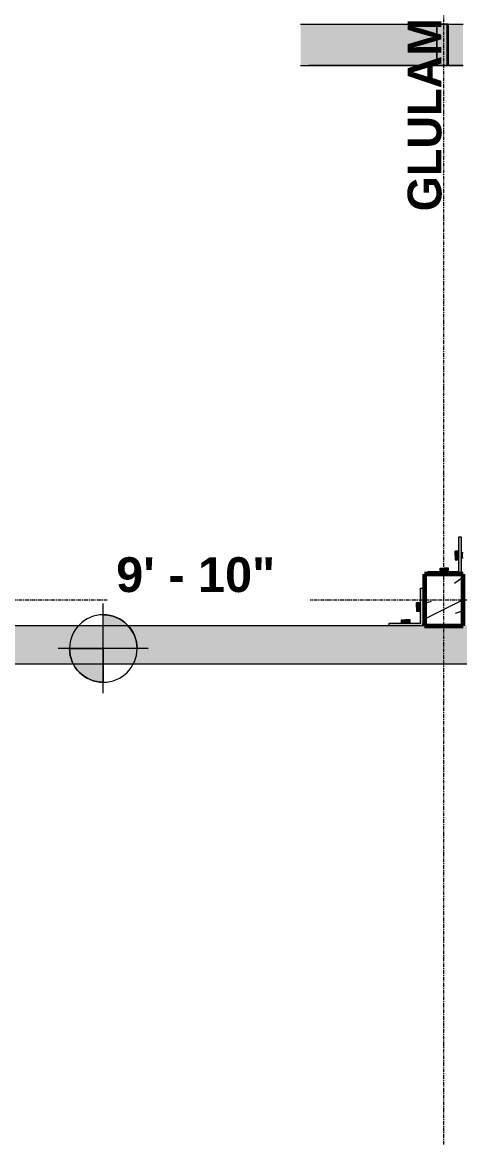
# Model space of a CAD drawing. Header units: inches. Extents: x -3226 to -1722, y 8184 to 8997.
# Drawn here: x -2489.5 to -2431.2, y 8362.9 to 8511.6 of the extents above; entities that cross this region are included whole.
import ezdxf

# ---------------------------------------------------------------- set-up
doc = ezdxf.new("R2010")
doc.units = ezdxf.units.IN
doc.header["$MEASUREMENT"] = 0
doc.linetypes.add('Grid Line 1_2_', pattern=[0.8749999999999999, 0.4999999999999999, -0.125, 0.125, -0.125])
for name, color, linetype, lineweight in [('A-GLAZ-CWMG', 51, 'Continuous', 9), ('G-ANNO-DIMS', 111, 'Continuous', 9), ('S-BEAM', 12, 'Continuous', 9), ('S-BEAM-1', 63, 'Continuous', 9), ('S-BEAM-IDEN', 2, 'Continuous', 9), ('S-COLS', 52, 'Continuous', 9), ('S-COLS-1', 7, 'Continuous', 9), ('S-COLS-2', 52, 'Continuous', 60), ('S-FSTN', 2, 'Continuous', 9), ('S-GRID-1', 1, 'Grid Line 1_2_', 9)]:
    doc.layers.add(name, color=color, linetype=linetype, lineweight=lineweight)
doc.layers.add('A-GLAZ-CWMG-1', color=235, linetype='Continuous', lineweight=9, transparency=0.4)
doc.styles.add('Arial_B', font='arialbd.ttf', dxfattribs={"height": 4.642857142857141})
doc.styles.add('Century Gothic_B', font='GOTHICB.TTF', dxfattribs={"height": 4.499999999999996})

# ---------------------------------------------------------------- blocks, each defined once
blk = doc.blocks.new('Dimension Lumber - GLULAM - 5_125 in_ x 15 in_-2000023-FRAMING - 2ND FLOOR')
at = {"layer": 'S-BEAM-1'}
blk.add_hatch(color=256, dxfattribs=at).paths.add_polyline_path([(-145.0155601433965, 2.562499999998181), (-151.7499999999888, 2.562499999998181), (-151.7499999999888, -2.562500000006366), (151.7499999999947, -2.562500000002103), (151.7499999999946, 2.562500000002444), (-132.0794489358335, 2.562499999998522)], flags=0)
at = {"layer": 'S-BEAM'}
for p, q in [((-151.7499999999916, 2.562499999999959), (64.36500000013014, 2.562499999999959)), ((-121.6875000000054, -2.562500000000172), (61.75000000019754, -2.562500000000172))]:
    blk.add_line(p, q, dxfattribs=at)
blk = doc.blocks.new('Timber-Column - 5 1_8_ x 6 7_8_ GLULAM COL_-2255115-FRAMING - 2ND FLOOR')
at = {"layer": 'S-COLS-1'}
h = blk.add_hatch(dxfattribs=at)
h.set_pattern_fill('FP_13', color=256, style=0, pattern_type=2)
h.set_pattern_definition([(216.87, (2436.535, -3971.885), (23.98977142872239, 15.99364285576162), [3.998, -35.986]), (206.565, (2441.333, -3974.284), (-7.997080657381741, -7.996619158077422), [8.941, -8.941]), (198.435, (2441.333, -3978.283), (-15.99384457876375, -7.997098260641131), [5.057999999999999, -20.23])])
h.paths.add_polyline_path([(1.361393332046987, -3.437499999996873), (2.562499999999204, -3.437499999996873), (2.562499999999204, 3.437500000002671), (-2.562500000002444, 3.437500000002671), (-2.562500000002444, -3.437499999996873)], flags=0)
at = {"layer": 'S-COLS-2'}
for p, q in [((-2.562500000000005, 3.437499999999996), (-2.562500000000005, -3.4375)), ((2.562499999999993, 3.437499999999996), (-2.562500000000005, 3.437499999999996)), ((2.562499999999993, -3.4375), (2.562499999999993, 3.437499999999996)), ((-2.562500000000005, -3.4375), (2.562499999999993, -3.4375))]:
    blk.add_line(p, q, dxfattribs=at)
blk = doc.blocks.new('Rectangular Mullion - Stud - Vertical-1967721-FRAMING - 2ND FLOOR')
at = {"layer": 'A-GLAZ-CWMG-1'}
for points in [[(-2434.254652609739, 8505.819381505276), (-2434.254652609739, 8511.31938150529), (-2452.438246359739, 8511.31938150529), (-2452.43824635974, 8505.819381505276)], [(-2431.661925370978, 8505.81938150529), (-2431.661925370978, 8511.319381505302), (-2432.754652609736, 8511.3193815053), (-2432.754652609736, 8505.81938150529)]]:
    blk.add_hatch(color=256, dxfattribs=at).paths.add_polyline_path(points, flags=0)
at = {"layer": 'A-GLAZ-CWMG'}
for p, q in [((-2452.438246359737, 8511.319381505273), (-2432.754652609738, 8511.319381505287)), ((-2451.345519120979, 8511.319381505275), (-2432.754652609737, 8511.319381505287)), ((-2432.754652609737, 8511.319381505287), (-2431.66192537098, 8511.31938150529)), ((-2452.438246359733, 8505.819381505273), (-2432.754652609734, 8505.819381505287)), ((-2432.754652609734, 8505.819381505287), (-2451.345519120975, 8505.819381505275)), ((-2431.661925370975, 8505.819381505287), (-2432.754652609733, 8505.819381505287))]:
    blk.add_line(p, q, dxfattribs=at)
blk = doc.blocks.new('Rectangular Mullion - Stud - Vertical-1967723-FRAMING - 2ND FLOOR')
at = {"layer": 'A-GLAZ-CWMG-1'}
blk.add_hatch(color=256, dxfattribs=at).paths.add_polyline_path([(2.557953848736361e-12, -1.014655026665423e-11), (-1.364242052659392e-12, 5.500000000003438), (1.500000000002217, 5.500000000004547), (1.500000000006139, -9.038103598868473e-12)], flags=0)
at = {"layer": 'A-GLAZ-CWMG'}
for p, q in [((0, 5.5), (1.5, 5.5)), ((0.1245682197804919, 5.5), (0, 5.5)), ((0, 0), (0, 5.5)), ((0, 5.5), (0, 0)), ((1.5, 5.5), (0.1245682197804901, 5.5)), ((0.1245682197806008, 0), (0.1245682197804889, 5.499999999999772)), ((1.5, 5.5), (1.5, 0)), ((1.5, 0), (1.5, 5.5)), ((1.5, 0), (0, 0)), ((0, 0), (0.124568219780606, 0)), ((0.124568219780604, 0), (1.5, 0))]:
    blk.add_line(p, q, dxfattribs=at)
blk = doc.blocks.new('Rectangular Mullion - Stud - Vertical-1967733-FRAMING - 2ND FLOOR')
at = {"layer": 'A-GLAZ-CWMG-1'}
h = blk.add_hatch(color=256, dxfattribs=at)
h.paths.add_polyline_path([(-2423.899183847721, 8505.81938150529), (-2420.336683847736, 8505.81938150529), (-2420.336683847736, 8506.81938150538), (-2423.899183847721, 8506.81938150538)], flags=0)
h.paths.add_polyline_path([(-2430.774183847667, 8505.81938150529), (-2430.774183847667, 8511.319381505302), (-2431.661925370978, 8511.319381505302), (-2431.661925370978, 8505.81938150529)], flags=0)
h.paths.add_polyline_path([(-2418.586683847736, 8505.81938150529), (-2416.491627992582, 8505.81938150529), (-2416.491627992582, 8506.81938150538), (-2418.586683847736, 8506.81938150538)], flags=0)
h.paths.add_polyline_path([(-2416.491627992583, 8510.319381505382), (-2416.491627992583, 8511.319381505302), (-2425.649183847665, 8511.319381505304), (-2425.649183847665, 8510.319381505384)], flags=0)
h = blk.add_hatch(color=256, dxfattribs=at)
h.paths.add_polyline_path([(-2416.491627992582, 8505.819381505302), (-2415.84314901725, 8505.819381505302), (-2415.84314901725, 8506.81938150538), (-2416.491627992582, 8506.81938150538)], flags=0)
h.paths.add_polyline_path([(-2416.491627992583, 8510.319381505382), (-2415.84314901725, 8510.31938150538), (-2415.84314901725, 8511.319381505302), (-2416.491627992583, 8511.319381505302)], flags=0)
at = {"layer": 'A-GLAZ-CWMG'}
for p, q in [((-2432.754652609737, 8511.319381505287), (-2430.774183847664, 8511.31938150529)), ((-2431.66192537098, 8511.31938150529), (-2430.774183847664, 8511.31938150529)), ((-2425.649183847664, 8511.319381505293), (-2416.491627992583, 8511.3193815053)), ((-2425.649183847664, 8511.319381505293), (-2416.491627992583, 8511.3193815053)), ((-2416.491627992582, 8511.3193815053), (-2415.398900753826, 8511.3193815053)), ((-2432.754652609733, 8505.819381505287), (-2430.774183847664, 8505.819381505287)), ((-2430.774183847664, 8505.81938150529), (-2431.661925370975, 8505.819381505287)), ((-2420.336683847734, 8505.819381505296), (-2423.89918384772, 8505.819381505293)), ((-2423.89918384772, 8505.819381505293), (-2420.336683847735, 8505.819381505296)), ((-2416.491627992581, 8505.819381505298), (-2418.586683847734, 8505.819381505298)), ((-2418.586683847734, 8505.819381505298), (-2416.491627992581, 8505.819381505298)), ((-2415.398900753823, 8505.8193815053), (-2416.491627992581, 8505.819381505298))]:
    blk.add_line(p, q, dxfattribs=at)
blk = doc.blocks.new('060523 - W_P_C - Fastenings - Column Base _ Top with X Bracing - Custom - CUSTOM - L5_x5_x5_16_x13_ - RAW STEEL-2257900-FRAMING - 2ND FLOOR')
at = {"layer": 'S-FSTN'}
for points in [[(3.437500000003183, -2.249999999998465), (3.750000000003581, -2.249999999998465), (3.750000000003581, 2.250000000001875), (3.437500000003183, 2.250000000001875), (3.437500000003183, -1.937499999998408)], [(3.750000000003581, -6.821210263296961e-13), (4.250000000002102, -6.821210263296961e-13), (4.250000000002102, 0.5624999999998294), (3.750000000003581, 0.5624999999998294), (3.750000000003581, 0.09705714191272817)], [(3.750000000003581, -6.821210263296961e-13), (3.750000000003581, -0.562500000000682), (4.250000000002102, -0.562500000000682), (4.250000000002102, -6.821210263296961e-13)], [(5.37500000000125, -1.437499999999716), (5.37500000000125, -1.937499999998408), (5.93750000000125, -1.937499999998408), (5.921323809682234, -1.437499999999716), (5.840442858087669, -1.437499999999716)], [(5.93750000000125, -1.937499999998408), (6.500000000001591, -1.937499999998408), (6.500000000001591, -1.437499999999716), (5.93750000000125, -1.437499999999716)], [(3.750000000003581, -2.249999999998465), (8.43750000000358, -2.249999999998465), (8.43750000000358, -1.937499999998408), (3.750000000003581, -1.937499999998408)], [(5.562500000001079, -2.249999999998465), (5.575277815142669, -2.499999999997044), (6.312500000001079, -2.499999999997044), (6.29972218485949, -2.249999999998465), (5.573946792732044, -2.249999999998465)]]:
    blk.add_hatch(color=256, dxfattribs=at).paths.add_polyline_path(points, flags=0)
for p, q in [((3.750000000000279, 2.249999999999757), (3.43750000000028, 2.249999999999758)), ((3.750000000000272, -1.937500000000363), (3.75000000000028, 2.249999999999757)), ((3.74999999999892, 0.5624999999978023), (4.249999999998909, 0.5624999999978013)), ((4.249999999998908, 0.5624999999978013), (4.2499999999989, -2.895100825739405e-12)), ((4.249999999998901, -2.895142598434447e-12), (3.749999999998912, -2.894198908863515e-12)), ((3.749999999998917, -0.5625000000026895), (4.249999999998907, -0.5625000000026904)), ((4.249999999998907, -0.5625000000026904), (4.2499999999989, -2.895100825739405e-12)), ((5.937499999997687, -1.437500000001741), (5.374999999997893, -1.437500000001736)), ((5.374999999997893, -1.437500000001736), (5.374999999997893, -1.937500000001725)), ((5.937499999997686, -1.93750000000173), (5.937499999997686, -1.437500000001741)), ((5.937499999997687, -1.437500000001741), (6.499999999998385, -1.437500000001735)), ((6.499999999998385, -1.937500000001724), (6.499999999998385, -1.437500000001735)), ((3.437500000000272, -2.25000000000024), (3.750000000000271, -2.250000000000241)), ((3.750000000000326, -1.937500000000363), (8.437500000000323, -1.937500000000361)), ((8.437500000000323, -2.250000000000361), (3.750000000000326, -2.250000000000363)), ((5.562500000001079, -2.49999999999892), (5.562500000001079, -2.249999999998465)), ((6.312500000001079, -2.249999999998465), (6.312500000001079, -2.49999999999892)), ((8.437500000000323, -1.937500000000361), (8.437500000000323, -2.250000000000361))]:
    blk.add_line(p, q, dxfattribs=at)
blk = doc.blocks.new('Spot Elevations - Spot Elevation - Target Filled-1560264-FRAMING - 2ND FLOOR')
at = {"layer": 'G-ANNO-DIMS'}
h = blk.add_hatch(color=256, dxfattribs=at)
edge = h.paths.add_edge_path(flags=0)
edge.add_line((1.249000902703301e-16, 0), (-0.09374999999999985, 0))
edge.add_arc((5.724587470723462e-16, -3.434752482434078e-16), 0.09375000000000037, 90.00000000000063, 180.0000000000002, ccw=False)
edge.add_line((1.249000902703301e-16, 0.09375000000000007), (1.249000902703301e-16, 0))
h = blk.add_hatch(color=256, dxfattribs=at)
edge = h.paths.add_edge_path(flags=0)
edge.add_line((1.249000902703301e-16, 0), (0.09375000000000029, 0))
edge.add_arc((2.289834988289385e-16, 6.245004513516504e-17), 0.09374999999999996, 269.99999999999955, 359.99999999999966, ccw=False)
edge.add_line((1.249000902703301e-16, -0.09375), (1.249000902703301e-16, 0))
for p, q in [((-2.706168622523819e-16, 0.1243846875261664), (-2.706168622523819e-16, -0.125)), ((1.249000902703301e-16, 0), (1.249000902703301e-16, 0.09375000000000007)), ((0.1250000000000001, 7.067913962433002e-16), (-0.1249999999999998, 7.067913962433002e-16)), ((-0.09374999999999985, 0), (1.249000902703301e-16, 0)), ((1.249000902703301e-16, 0), (1.249000902703301e-16, -0.09375)), ((0.09375000000000029, 0), (1.249000902703301e-16, 0))]:
    blk.add_line(p, q, dxfattribs=at)
blk.add_circle((1.249000902703301e-16, 0), 0.09375000000000007, dxfattribs=at)
for centre, radius, start, end in [((5.724587470723462e-16, -3.434752482434078e-16), 0.09375000000000037, 90.00000000000026, 179.9999999999999), ((2.289834988289385e-16, 6.245004513516504e-17), 0.09374999999999996, 269.9999999999992, 359.9999999999993)]:
    blk.add_arc(centre, radius, start, end, dxfattribs=at)

msp = doc.modelspace()

# ---------------------------------------------------------------- linework, layer by layer
at = {"layer": 'S-GRID-1'}
for p, q in [((-2433.336683847666, 8230.729629666275), (-2433.336683847667, 8939.787379711708)), ((-3180.417496703272, 8434.56938133763), (-1746.226637471095, 8434.569381337627))]:
    msp.add_line(p, q, dxfattribs=at)

# ---------------------------------------------------------------- block references
at = {"layer": 'A-GLAZ-CWMG'}
for name in ['Rectangular Mullion - Stud - Vertical-1967721-FRAMING - 2ND FLOOR', 'Rectangular Mullion - Stud - Vertical-1967733-FRAMING - 2ND FLOOR']:
    msp.add_blockref(name, (0, 0), dxfattribs=at)
at = {"layer": 'A-GLAZ-CWMG', "extrusion": (0, 0, -1)}
msp.add_blockref('Rectangular Mullion - Stud - Vertical-1967723-FRAMING - 2ND FLOOR', (2432.754652609734, 8505.819381505287), dxfattribs=at)
at = {"layer": 'G-ANNO-DIMS', "extrusion": (0, 0, -1), "xscale": 47.99999999999997, "yscale": 47.99999999999997, "zscale": 47.99999999999997, "rotation": 180}
msp.add_blockref('Spot Elevations - Spot Elevation - Target Filled-1560264-FRAMING - 2ND FLOOR', (2478.738448184579, 8428.097623618512), dxfattribs=at)
at = {"layer": 'S-BEAM', "rotation": 180}
msp.add_blockref('Dimension Lumber - GLULAM - 5_125 in_ x 15 in_-2000023-FRAMING - 2ND FLOOR', (-2557.586683847672, 8428.569381337627), dxfattribs=at)
at = {"layer": 'S-COLS'}
msp.add_blockref('Timber-Column - 5 1_8_ x 6 7_8_ GLULAM COL_-2255115-FRAMING - 2ND FLOOR', (-2433.336683847667, 8434.569381337627), dxfattribs=at)
at = {"layer": 'S-FSTN', "rotation": 89.9999999999999}
for p in [(-2433.274183847665, 8434.569381337627), (-2438.399183847667, 8427.694381337627)]:
    msp.add_blockref('060523 - W_P_C - Fastenings - Column Base _ Top with X Bracing - Custom - CUSTOM - L5_x5_x5_16_x13_ - RAW STEEL-2257900-FRAMING - 2ND FLOOR', p, dxfattribs=at)

# ---------------------------------------------------------------- texts
at = {"layer": 'S-BEAM-IDEN', "insert": (-2438.156011222083, 8486.388463874404), "char_height": 4.499999999999996, "width": 96.9599999999999, "attachment_point": 1, "rotation": 90, "style": 'Century Gothic_B'}
msp.add_mtext('GLULAM - 5.125 in. x 15 in.', dxfattribs=at)

# ---------------------------------------------------------------- next in the draw order: texts
at = {"layer": 'G-ANNO-DIMS', "insert": (-2477.022522790033, 8440.27086986131), "char_height": 4.642857142857141, "width": 24.68177905308464, "attachment_point": 1, "line_spacing_factor": 0.9417779076525878, "style": 'Arial_B', "bg_fill": 3, "box_fill_scale": 1.25, "bg_fill_color": 256, "bg_fill_true_color": 13158600, "bg_fill_transparency": 0}
msp.add_mtext('9\' - 10"', dxfattribs=at)

doc.saveas('drawing.dxf')
